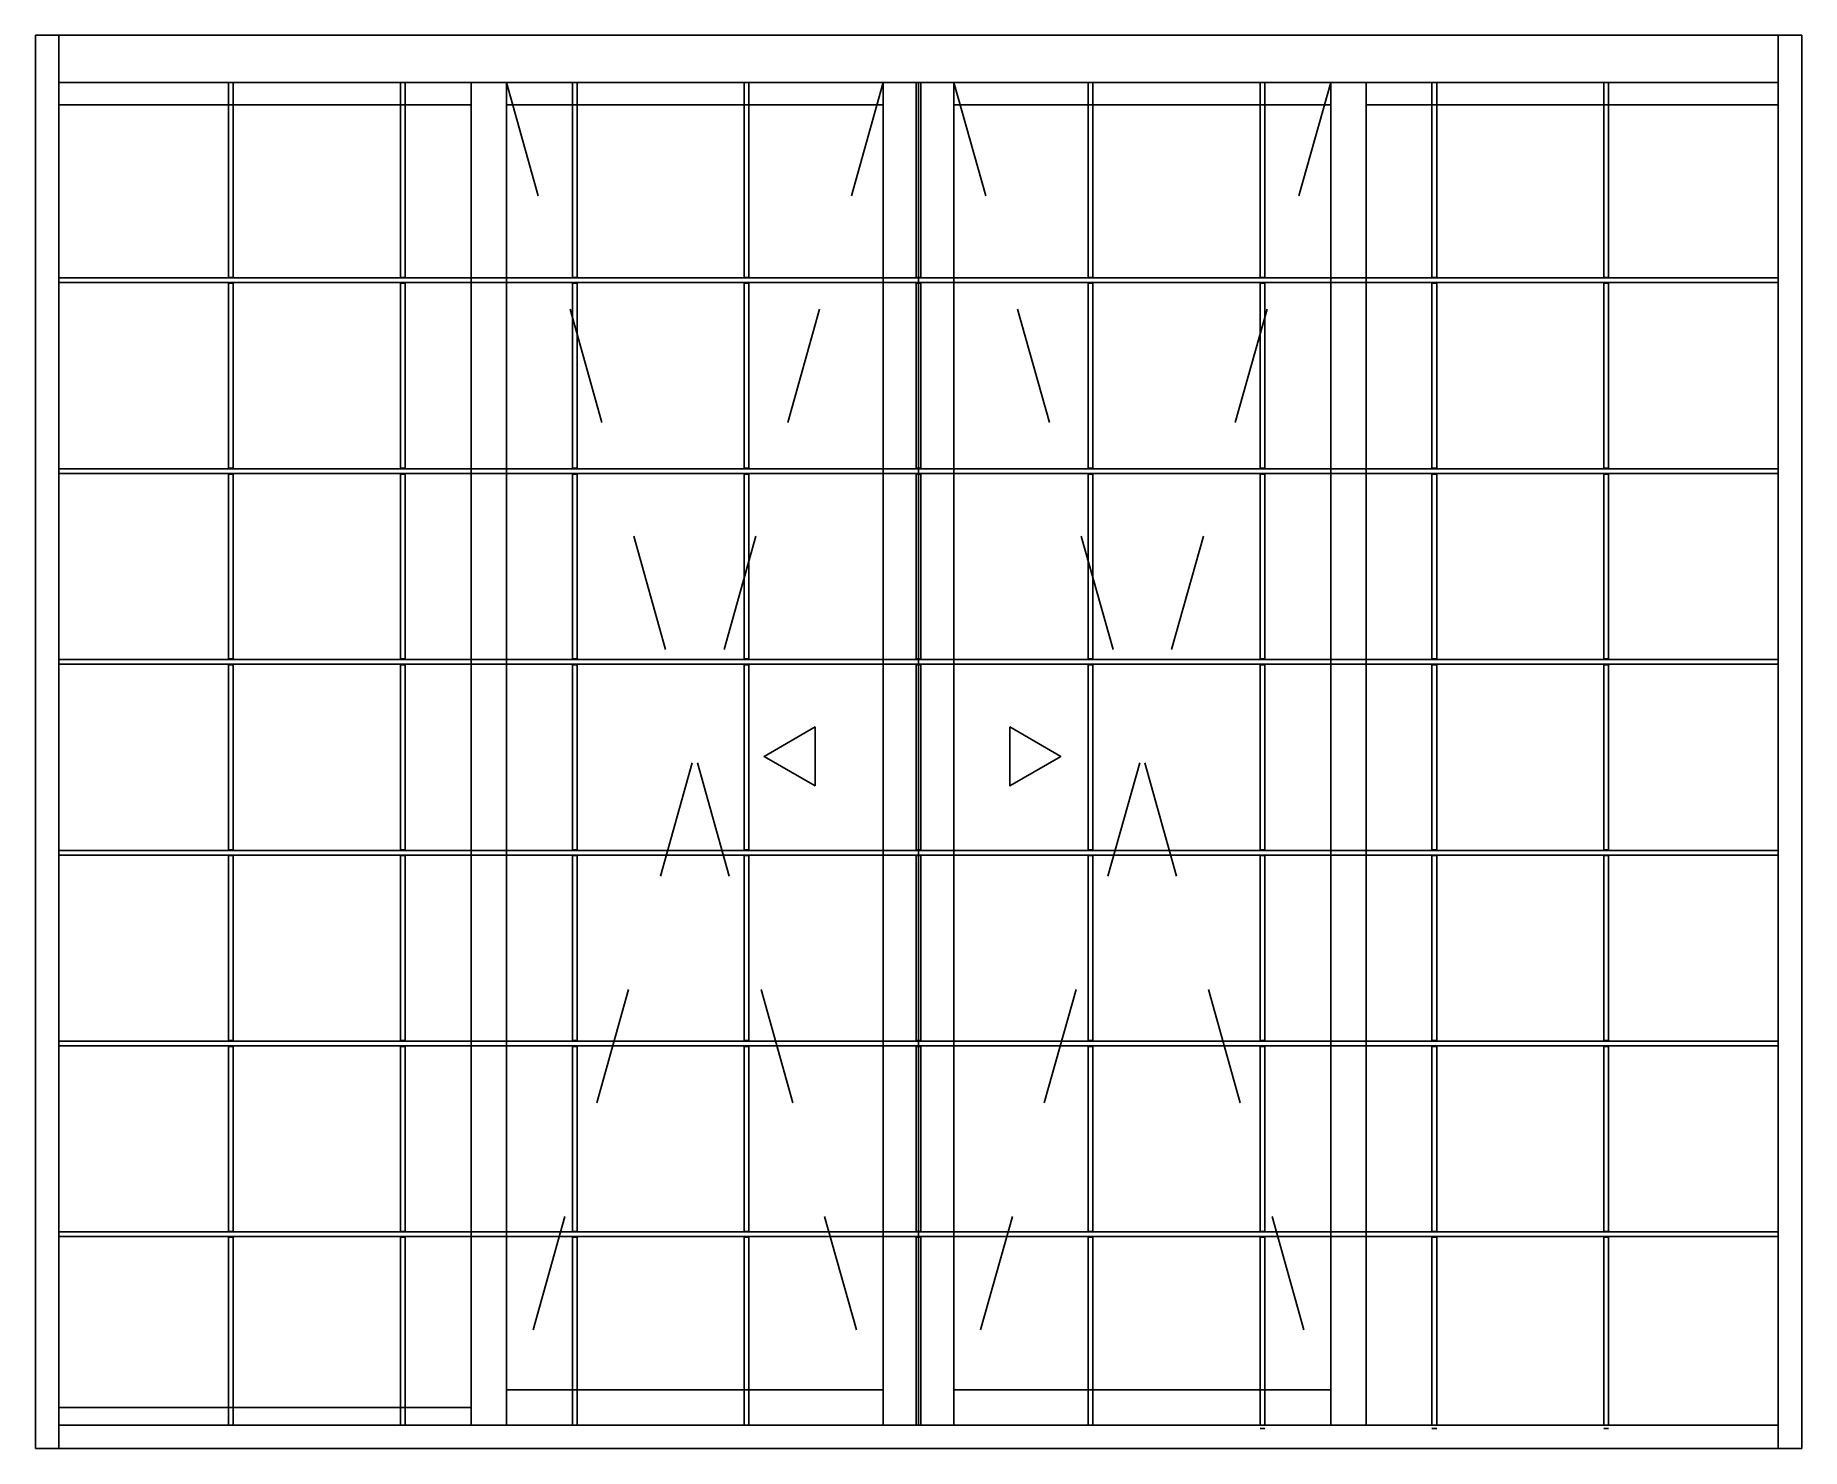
# Model space of a CAD drawing. Header units: millimetres. Extents: x 232.13 to 233.63, y 1284.91 to 1286.11.
import ezdxf

# ---------------------------------------------------------------- set-up
doc = ezdxf.new("R2010")
doc.units = ezdxf.units.MM
doc.header["$LTSCALE"] = 0.5
doc.linetypes.add('HIDDEN2', pattern=[0.1875, 0.125, -0.0625])
doc.layers.add('Gravia_Janelas', color=1, linetype='Continuous')
doc.layers.add('Gravia_Janelas_hidden2', color=1, linetype='HIDDEN2')

msp = doc.modelspace()

# ---------------------------------------------------------------- linework, layer by layer
at = {"layer": 'Gravia_Janelas', "color": 2}
for p, q in [((232.1265, 1286.1122), (232.1265, 1284.9122)), ((233.6265, 1286.1122), (232.1265, 1286.1122)), ((233.6265, 1284.9122), (233.6265, 1286.1122)), ((232.1265, 1284.9122), (233.6265, 1284.9122))]:
    msp.add_line(p, q, dxfattribs=at)
at = {"layer": 'Gravia_Janelas'}
for p, q in [((232.1465, 1286.1122), (232.1465, 1284.9122)), ((233.6065, 1284.9122), (233.6065, 1286.1122)), ((233.6065, 1286.0722), (232.1465, 1286.0722)), ((233.6065, 1286.0722), (232.1465, 1286.0722)), ((232.1465, 1285.9062), (232.1465, 1286.0722)), ((232.2905, 1285.9067), (232.2905, 1286.0722)), ((232.2945, 1286.0722), (232.2905, 1286.0722)), ((232.2945, 1285.9067), (232.2945, 1286.0722)), ((232.4365, 1285.9067), (232.4365, 1286.0722)), ((232.4405, 1286.0722), (232.4365, 1286.0722)), ((232.4405, 1285.9067), (232.4405, 1286.0722)), ((232.4965, 1286.0722), (232.4965, 1284.9322)), ((232.5265, 1286.0722), (232.5265, 1284.9322)), ((232.5825, 1285.9067), (232.5825, 1286.0722)), ((232.5865, 1286.0722), (232.5825, 1286.0722)), ((232.5865, 1285.9067), (232.5865, 1286.0722)), ((232.7285, 1285.9067), (232.7285, 1286.0722)), ((232.7325, 1286.0722), (232.7285, 1286.0722)), ((232.7325, 1285.9067), (232.7325, 1286.0722)), ((232.8465, 1286.0722), (232.8465, 1284.9322)), ((232.8745, 1285.9067), (232.8745, 1286.0722)), ((232.8785, 1286.0722), (232.8745, 1286.0722)), ((232.8765, 1286.0722), (232.8765, 1284.9322)), ((232.8785, 1285.9067), (232.8785, 1286.0722)), ((232.9065, 1286.0722), (232.9065, 1284.9322)), ((233.0205, 1285.9067), (233.0205, 1286.0722)), ((233.0245, 1286.0722), (233.0205, 1286.0722)), ((233.0245, 1285.9067), (233.0245, 1286.0722)), ((233.1665, 1285.9067), (233.1665, 1286.0722)), ((233.1705, 1286.0722), (233.1665, 1286.0722)), ((233.1705, 1285.9067), (233.1705, 1286.0722)), ((233.2265, 1286.0722), (233.2265, 1284.9322)), ((233.2565, 1286.0722), (233.2565, 1284.9322)), ((233.3125, 1285.9067), (233.3125, 1286.0722)), ((233.3165, 1286.0722), (233.3125, 1286.0722)), ((233.3165, 1285.9067), (233.3165, 1286.0722)), ((233.4585, 1285.9067), (233.4585, 1286.0722)), ((233.4625, 1286.0722), (233.4585, 1286.0722)), ((233.4625, 1285.9067), (233.4625, 1286.0722)), ((232.4965, 1286.0533), (232.1465, 1286.0533)), ((232.8465, 1286.0533), (232.5265, 1286.0533)), ((233.2265, 1286.0533), (232.9065, 1286.0533)), ((233.6065, 1286.0533), (233.2565, 1286.0533)), ((232.1465, 1285.9062), (233.6065, 1285.9062)), ((232.1465, 1285.9062), (232.1465, 1285.9022)), ((232.2905, 1285.9067), (232.2945, 1285.9067)), ((232.2905, 1285.9062), (232.2905, 1285.9067)), ((232.2945, 1285.9067), (232.2945, 1285.9062)), ((232.4365, 1285.9067), (232.4405, 1285.9067)), ((232.4365, 1285.9062), (232.4365, 1285.9067)), ((232.4405, 1285.9067), (232.4405, 1285.9062)), ((232.5825, 1285.9067), (232.5865, 1285.9067)), ((232.5825, 1285.9062), (232.5825, 1285.9067)), ((232.5865, 1285.9067), (232.5865, 1285.9062)), ((232.7285, 1285.9067), (232.7325, 1285.9067)), ((232.7285, 1285.9062), (232.7285, 1285.9067)), ((232.7325, 1285.9067), (232.7325, 1285.9062)), ((232.8745, 1285.9067), (232.8785, 1285.9067)), ((232.8745, 1285.9062), (232.8745, 1285.9067)), ((232.8785, 1285.9067), (232.8785, 1285.9062)), ((233.0205, 1285.9067), (233.0245, 1285.9067)), ((233.0205, 1285.9062), (233.0205, 1285.9067)), ((233.0245, 1285.9067), (233.0245, 1285.9062)), ((233.1665, 1285.9067), (233.1705, 1285.9067)), ((233.1665, 1285.9062), (233.1665, 1285.9067)), ((233.1705, 1285.9067), (233.1705, 1285.9062)), ((233.3125, 1285.9067), (233.3165, 1285.9067)), ((233.3125, 1285.9062), (233.3125, 1285.9067)), ((233.3165, 1285.9067), (233.3165, 1285.9062)), ((233.4585, 1285.9067), (233.4625, 1285.9067)), ((233.4585, 1285.9062), (233.4585, 1285.9067)), ((233.4625, 1285.9067), (233.4625, 1285.9062)), ((233.6065, 1285.9022), (233.6065, 1285.9062)), ((233.6065, 1285.9022), (232.1465, 1285.9022)), ((232.2905, 1285.9017), (232.2905, 1285.9022)), ((232.2945, 1285.9017), (232.2905, 1285.9017)), ((232.2905, 1285.7447), (232.2905, 1285.9017)), ((232.2945, 1285.9022), (232.2945, 1285.9017)), ((232.2945, 1285.7447), (232.2945, 1285.9017)), ((232.4365, 1285.9017), (232.4365, 1285.9022)), ((232.4405, 1285.9017), (232.4365, 1285.9017)), ((232.4365, 1285.7447), (232.4365, 1285.9017)), ((232.4405, 1285.9022), (232.4405, 1285.9017)), ((232.4405, 1285.7447), (232.4405, 1285.9017)), ((232.5825, 1285.9017), (232.5825, 1285.9022)), ((232.5865, 1285.9017), (232.5825, 1285.9017)), ((232.5825, 1285.7447), (232.5825, 1285.9017)), ((232.5865, 1285.9022), (232.5865, 1285.9017)), ((232.5865, 1285.7447), (232.5865, 1285.9017)), ((232.7285, 1285.9017), (232.7285, 1285.9022)), ((232.7325, 1285.9017), (232.7285, 1285.9017)), ((232.7285, 1285.7447), (232.7285, 1285.9017)), ((232.7325, 1285.9022), (232.7325, 1285.9017)), ((232.7325, 1285.7447), (232.7325, 1285.9017)), ((232.8745, 1285.9017), (232.8745, 1285.9022)), ((232.8785, 1285.9017), (232.8745, 1285.9017)), ((232.8745, 1285.7447), (232.8745, 1285.9017)), ((232.8785, 1285.9022), (232.8785, 1285.9017)), ((232.8785, 1285.7447), (232.8785, 1285.9017)), ((233.0205, 1285.9017), (233.0205, 1285.9022)), ((233.0245, 1285.9017), (233.0205, 1285.9017)), ((233.0205, 1285.7447), (233.0205, 1285.9017)), ((233.0245, 1285.9022), (233.0245, 1285.9017)), ((233.0245, 1285.7447), (233.0245, 1285.9017)), ((233.1665, 1285.9017), (233.1665, 1285.9022)), ((233.1705, 1285.9017), (233.1665, 1285.9017)), ((233.1665, 1285.7447), (233.1665, 1285.9017)), ((233.1705, 1285.9022), (233.1705, 1285.9017)), ((233.1705, 1285.7447), (233.1705, 1285.9017)), ((233.3125, 1285.9017), (233.3125, 1285.9022)), ((233.3165, 1285.9017), (233.3125, 1285.9017)), ((233.3125, 1285.7447), (233.3125, 1285.9017)), ((233.3165, 1285.9022), (233.3165, 1285.9017)), ((233.3165, 1285.7447), (233.3165, 1285.9017)), ((233.4585, 1285.9017), (233.4585, 1285.9022)), ((233.4625, 1285.9017), (233.4585, 1285.9017)), ((233.4585, 1285.7447), (233.4585, 1285.9017)), ((233.4625, 1285.9022), (233.4625, 1285.9017)), ((233.4625, 1285.7447), (233.4625, 1285.9017)), ((232.1465, 1285.7442), (233.6065, 1285.7442)), ((232.1465, 1285.7442), (232.1465, 1285.7402)), ((233.6065, 1285.7402), (232.1465, 1285.7402)), ((232.2905, 1285.7447), (232.2945, 1285.7447)), ((232.2905, 1285.7442), (232.2905, 1285.7447)), ((232.2905, 1285.7397), (232.2905, 1285.7402)), ((232.2945, 1285.7447), (232.2945, 1285.7442)), ((232.2945, 1285.7402), (232.2945, 1285.7397)), ((232.4365, 1285.7447), (232.4405, 1285.7447)), ((232.4365, 1285.7442), (232.4365, 1285.7447)), ((232.4365, 1285.7397), (232.4365, 1285.7402)), ((232.4405, 1285.7447), (232.4405, 1285.7442)), ((232.4405, 1285.7402), (232.4405, 1285.7397)), ((232.5825, 1285.7447), (232.5865, 1285.7447)), ((232.5825, 1285.7442), (232.5825, 1285.7447)), ((232.5825, 1285.7397), (232.5825, 1285.7402)), ((232.5865, 1285.7447), (232.5865, 1285.7442)), ((232.5865, 1285.7402), (232.5865, 1285.7397)), ((232.7285, 1285.7447), (232.7325, 1285.7447)), ((232.7285, 1285.7442), (232.7285, 1285.7447)), ((232.7285, 1285.7397), (232.7285, 1285.7402)), ((232.7325, 1285.7447), (232.7325, 1285.7442)), ((232.7325, 1285.7402), (232.7325, 1285.7397)), ((232.8745, 1285.7447), (232.8785, 1285.7447)), ((232.8745, 1285.7442), (232.8745, 1285.7447)), ((232.8745, 1285.7397), (232.8745, 1285.7402)), ((232.8785, 1285.7447), (232.8785, 1285.7442)), ((232.8785, 1285.7402), (232.8785, 1285.7397)), ((233.0205, 1285.7447), (233.0245, 1285.7447)), ((233.0205, 1285.7442), (233.0205, 1285.7447)), ((233.0205, 1285.7397), (233.0205, 1285.7402)), ((233.0245, 1285.7447), (233.0245, 1285.7442)), ((233.0245, 1285.7402), (233.0245, 1285.7397)), ((233.1665, 1285.7447), (233.1705, 1285.7447)), ((233.1665, 1285.7442), (233.1665, 1285.7447)), ((233.1665, 1285.7397), (233.1665, 1285.7402)), ((233.1705, 1285.7447), (233.1705, 1285.7442)), ((233.1705, 1285.7402), (233.1705, 1285.7397)), ((233.3125, 1285.7447), (233.3165, 1285.7447)), ((233.3125, 1285.7442), (233.3125, 1285.7447)), ((233.3125, 1285.7397), (233.3125, 1285.7402)), ((233.3165, 1285.7447), (233.3165, 1285.7442)), ((233.3165, 1285.7402), (233.3165, 1285.7397)), ((233.4585, 1285.7447), (233.4625, 1285.7447)), ((233.4585, 1285.7442), (233.4585, 1285.7447)), ((233.4585, 1285.7397), (233.4585, 1285.7402)), ((233.4625, 1285.7447), (233.4625, 1285.7442)), ((233.4625, 1285.7402), (233.4625, 1285.7397)), ((233.6065, 1285.7402), (233.6065, 1285.7442)), ((232.2945, 1285.7397), (232.2905, 1285.7397)), ((232.2905, 1285.5827), (232.2905, 1285.7397)), ((232.2945, 1285.5827), (232.2945, 1285.7397)), ((232.4405, 1285.7397), (232.4365, 1285.7397)), ((232.4365, 1285.5827), (232.4365, 1285.7397)), ((232.4405, 1285.5827), (232.4405, 1285.7397)), ((232.5865, 1285.7397), (232.5825, 1285.7397)), ((232.5825, 1285.5827), (232.5825, 1285.7397)), ((232.5865, 1285.5827), (232.5865, 1285.7397)), ((232.7325, 1285.7397), (232.7285, 1285.7397)), ((232.7285, 1285.5827), (232.7285, 1285.7397)), ((232.7325, 1285.5827), (232.7325, 1285.7397)), ((232.8785, 1285.7397), (232.8745, 1285.7397)), ((232.8745, 1285.5827), (232.8745, 1285.7397)), ((232.8785, 1285.5827), (232.8785, 1285.7397)), ((233.0245, 1285.7397), (233.0205, 1285.7397)), ((233.0205, 1285.5827), (233.0205, 1285.7397)), ((233.0245, 1285.5827), (233.0245, 1285.7397)), ((233.1705, 1285.7397), (233.1665, 1285.7397)), ((233.1665, 1285.5827), (233.1665, 1285.7397)), ((233.1705, 1285.5827), (233.1705, 1285.7397)), ((233.3165, 1285.7397), (233.3125, 1285.7397)), ((233.3125, 1285.5827), (233.3125, 1285.7397)), ((233.3165, 1285.5827), (233.3165, 1285.7397)), ((233.4625, 1285.7397), (233.4585, 1285.7397)), ((233.4585, 1285.5827), (233.4585, 1285.7397)), ((233.4625, 1285.5827), (233.4625, 1285.7397)), ((232.1465, 1285.5822), (233.6065, 1285.5822)), ((232.1465, 1285.5822), (232.1465, 1285.5782)), ((233.6065, 1285.5782), (232.1465, 1285.5782)), ((232.2905, 1285.5827), (232.2945, 1285.5827)), ((232.2905, 1285.5822), (232.2905, 1285.5827)), ((232.2905, 1285.5777), (232.2905, 1285.5782)), ((232.2945, 1285.5777), (232.2905, 1285.5777)), ((232.2905, 1285.4207), (232.2905, 1285.5777)), ((232.2945, 1285.5827), (232.2945, 1285.5822)), ((232.2945, 1285.5782), (232.2945, 1285.5777)), ((232.2945, 1285.4207), (232.2945, 1285.5777)), ((232.4365, 1285.5827), (232.4405, 1285.5827)), ((232.4365, 1285.5822), (232.4365, 1285.5827)), ((232.4365, 1285.5777), (232.4365, 1285.5782)), ((232.4405, 1285.5777), (232.4365, 1285.5777)), ((232.4365, 1285.4207), (232.4365, 1285.5777)), ((232.4405, 1285.5827), (232.4405, 1285.5822)), ((232.4405, 1285.5782), (232.4405, 1285.5777)), ((232.4405, 1285.4207), (232.4405, 1285.5777)), ((232.5825, 1285.5827), (232.5865, 1285.5827)), ((232.5825, 1285.5822), (232.5825, 1285.5827)), ((232.5825, 1285.5777), (232.5825, 1285.5782)), ((232.5865, 1285.5777), (232.5825, 1285.5777)), ((232.5825, 1285.4207), (232.5825, 1285.5777)), ((232.5865, 1285.5827), (232.5865, 1285.5822)), ((232.5865, 1285.5782), (232.5865, 1285.5777)), ((232.5865, 1285.4207), (232.5865, 1285.5777)), ((232.7285, 1285.5827), (232.7325, 1285.5827)), ((232.7285, 1285.5822), (232.7285, 1285.5827)), ((232.7285, 1285.5777), (232.7285, 1285.5782)), ((232.7325, 1285.5777), (232.7285, 1285.5777)), ((232.7285, 1285.4207), (232.7285, 1285.5777)), ((232.7325, 1285.5827), (232.7325, 1285.5822)), ((232.7325, 1285.5782), (232.7325, 1285.5777)), ((232.7325, 1285.4207), (232.7325, 1285.5777)), ((232.8745, 1285.5827), (232.8785, 1285.5827)), ((232.8745, 1285.5822), (232.8745, 1285.5827)), ((232.8745, 1285.5777), (232.8745, 1285.5782)), ((232.8785, 1285.5777), (232.8745, 1285.5777)), ((232.8745, 1285.4207), (232.8745, 1285.5777)), ((232.8785, 1285.5827), (232.8785, 1285.5822)), ((232.8785, 1285.5782), (232.8785, 1285.5777)), ((232.8785, 1285.4207), (232.8785, 1285.5777)), ((233.0205, 1285.5827), (233.0245, 1285.5827)), ((233.0205, 1285.5822), (233.0205, 1285.5827)), ((233.0205, 1285.5777), (233.0205, 1285.5782)), ((233.0245, 1285.5777), (233.0205, 1285.5777)), ((233.0205, 1285.4207), (233.0205, 1285.5777)), ((233.0245, 1285.5827), (233.0245, 1285.5822)), ((233.0245, 1285.5782), (233.0245, 1285.5777)), ((233.0245, 1285.4207), (233.0245, 1285.5777)), ((233.1665, 1285.5827), (233.1705, 1285.5827)), ((233.1665, 1285.5822), (233.1665, 1285.5827)), ((233.1665, 1285.5777), (233.1665, 1285.5782)), ((233.1705, 1285.5777), (233.1665, 1285.5777)), ((233.1665, 1285.4207), (233.1665, 1285.5777)), ((233.1705, 1285.5827), (233.1705, 1285.5822)), ((233.1705, 1285.5782), (233.1705, 1285.5777)), ((233.1705, 1285.4207), (233.1705, 1285.5777)), ((233.3125, 1285.5827), (233.3165, 1285.5827)), ((233.3125, 1285.5822), (233.3125, 1285.5827)), ((233.3125, 1285.5777), (233.3125, 1285.5782)), ((233.3165, 1285.5777), (233.3125, 1285.5777)), ((233.3125, 1285.4207), (233.3125, 1285.5777)), ((233.3165, 1285.5827), (233.3165, 1285.5822)), ((233.3165, 1285.5782), (233.3165, 1285.5777)), ((233.3165, 1285.4207), (233.3165, 1285.5777)), ((233.4585, 1285.5827), (233.4625, 1285.5827)), ((233.4585, 1285.5822), (233.4585, 1285.5827)), ((233.4585, 1285.5777), (233.4585, 1285.5782)), ((233.4625, 1285.5777), (233.4585, 1285.5777)), ((233.4585, 1285.4207), (233.4585, 1285.5777)), ((233.4625, 1285.5827), (233.4625, 1285.5822)), ((233.4625, 1285.5782), (233.4625, 1285.5777)), ((233.4625, 1285.4207), (233.4625, 1285.5777)), ((233.6065, 1285.5782), (233.6065, 1285.5822)), ((232.1465, 1285.4202), (233.6065, 1285.4202)), ((232.1465, 1285.4202), (232.1465, 1285.4162)), ((233.6065, 1285.4162), (232.1465, 1285.4162)), ((232.2905, 1285.4207), (232.2945, 1285.4207)), ((232.2905, 1285.4202), (232.2905, 1285.4207)), ((232.2905, 1285.4157), (232.2905, 1285.4162)), ((232.2905, 1285.2587), (232.2905, 1285.4157)), ((232.2945, 1285.4157), (232.2905, 1285.4157)), ((232.2945, 1285.4207), (232.2945, 1285.4202)), ((232.2945, 1285.4162), (232.2945, 1285.4157)), ((232.2945, 1285.2587), (232.2945, 1285.4157)), ((232.4365, 1285.4207), (232.4405, 1285.4207)), ((232.4365, 1285.4202), (232.4365, 1285.4207)), ((232.4365, 1285.4157), (232.4365, 1285.4162)), ((232.4365, 1285.2587), (232.4365, 1285.4157)), ((232.4405, 1285.4157), (232.4365, 1285.4157)), ((232.4405, 1285.4207), (232.4405, 1285.4202)), ((232.4405, 1285.4162), (232.4405, 1285.4157)), ((232.4405, 1285.2587), (232.4405, 1285.4157)), ((232.5825, 1285.4207), (232.5865, 1285.4207)), ((232.5825, 1285.4202), (232.5825, 1285.4207)), ((232.5825, 1285.4157), (232.5825, 1285.4162)), ((232.5825, 1285.2587), (232.5825, 1285.4157)), ((232.5865, 1285.4157), (232.5825, 1285.4157)), ((232.5865, 1285.4207), (232.5865, 1285.4202)), ((232.5865, 1285.4162), (232.5865, 1285.4157)), ((232.5865, 1285.2587), (232.5865, 1285.4157)), ((232.7285, 1285.4207), (232.7325, 1285.4207)), ((232.7285, 1285.4202), (232.7285, 1285.4207)), ((232.7285, 1285.4157), (232.7285, 1285.4162)), ((232.7285, 1285.2587), (232.7285, 1285.4157)), ((232.7325, 1285.4157), (232.7285, 1285.4157)), ((232.7325, 1285.4207), (232.7325, 1285.4202)), ((232.7325, 1285.4162), (232.7325, 1285.4157)), ((232.7325, 1285.2587), (232.7325, 1285.4157)), ((232.8745, 1285.4207), (232.8785, 1285.4207)), ((232.8745, 1285.4202), (232.8745, 1285.4207)), ((232.8745, 1285.4157), (232.8745, 1285.4162)), ((232.8745, 1285.2587), (232.8745, 1285.4157)), ((232.8785, 1285.4157), (232.8745, 1285.4157)), ((232.8785, 1285.4207), (232.8785, 1285.4202)), ((232.8785, 1285.4162), (232.8785, 1285.4157)), ((232.8785, 1285.2587), (232.8785, 1285.4157)), ((233.0205, 1285.4207), (233.0245, 1285.4207)), ((233.0205, 1285.4202), (233.0205, 1285.4207)), ((233.0205, 1285.4157), (233.0205, 1285.4162)), ((233.0205, 1285.2587), (233.0205, 1285.4157)), ((233.0245, 1285.4157), (233.0205, 1285.4157)), ((233.0245, 1285.4207), (233.0245, 1285.4202)), ((233.0245, 1285.4162), (233.0245, 1285.4157)), ((233.0245, 1285.2587), (233.0245, 1285.4157)), ((233.1665, 1285.4207), (233.1705, 1285.4207)), ((233.1665, 1285.4202), (233.1665, 1285.4207)), ((233.1665, 1285.4157), (233.1665, 1285.4162)), ((233.1665, 1285.2587), (233.1665, 1285.4157)), ((233.1705, 1285.4157), (233.1665, 1285.4157)), ((233.1705, 1285.4207), (233.1705, 1285.4202)), ((233.1705, 1285.4162), (233.1705, 1285.4157)), ((233.1705, 1285.2587), (233.1705, 1285.4157)), ((233.3125, 1285.4207), (233.3165, 1285.4207)), ((233.3125, 1285.4202), (233.3125, 1285.4207)), ((233.3125, 1285.4157), (233.3125, 1285.4162)), ((233.3125, 1285.2587), (233.3125, 1285.4157)), ((233.3165, 1285.4157), (233.3125, 1285.4157)), ((233.3165, 1285.4207), (233.3165, 1285.4202)), ((233.3165, 1285.4162), (233.3165, 1285.4157)), ((233.3165, 1285.2587), (233.3165, 1285.4157)), ((233.4585, 1285.4207), (233.4625, 1285.4207)), ((233.4585, 1285.4202), (233.4585, 1285.4207)), ((233.4585, 1285.4157), (233.4585, 1285.4162)), ((233.4585, 1285.2587), (233.4585, 1285.4157)), ((233.4625, 1285.4157), (233.4585, 1285.4157)), ((233.4625, 1285.4207), (233.4625, 1285.4202)), ((233.4625, 1285.4162), (233.4625, 1285.4157)), ((233.4625, 1285.2587), (233.4625, 1285.4157)), ((233.6065, 1285.4162), (233.6065, 1285.4202)), ((232.1465, 1285.2582), (233.6065, 1285.2582)), ((232.1465, 1285.2582), (232.1465, 1285.2542)), ((233.6065, 1285.2542), (232.1465, 1285.2542)), ((232.2905, 1285.2582), (232.2905, 1285.2587)), ((232.2905, 1285.2587), (232.2945, 1285.2587)), ((232.2905, 1285.2537), (232.2905, 1285.2542)), ((232.2905, 1285.0967), (232.2905, 1285.2537)), ((232.2945, 1285.2537), (232.2905, 1285.2537)), ((232.2945, 1285.2587), (232.2945, 1285.2582)), ((232.2945, 1285.2542), (232.2945, 1285.2537)), ((232.2945, 1285.0967), (232.2945, 1285.2537)), ((232.4365, 1285.2582), (232.4365, 1285.2587)), ((232.4365, 1285.2587), (232.4405, 1285.2587)), ((232.4365, 1285.2537), (232.4365, 1285.2542)), ((232.4365, 1285.0967), (232.4365, 1285.2537)), ((232.4405, 1285.2537), (232.4365, 1285.2537)), ((232.4405, 1285.2587), (232.4405, 1285.2582)), ((232.4405, 1285.2542), (232.4405, 1285.2537)), ((232.4405, 1285.0967), (232.4405, 1285.2537)), ((232.5825, 1285.2582), (232.5825, 1285.2587)), ((232.5825, 1285.2587), (232.5865, 1285.2587)), ((232.5825, 1285.2537), (232.5825, 1285.2542)), ((232.5825, 1285.0967), (232.5825, 1285.2537)), ((232.5865, 1285.2537), (232.5825, 1285.2537)), ((232.5865, 1285.2587), (232.5865, 1285.2582)), ((232.5865, 1285.2542), (232.5865, 1285.2537)), ((232.5865, 1285.0967), (232.5865, 1285.2537)), ((232.7285, 1285.2582), (232.7285, 1285.2587)), ((232.7285, 1285.2587), (232.7325, 1285.2587)), ((232.7285, 1285.2537), (232.7285, 1285.2542)), ((232.7285, 1285.0967), (232.7285, 1285.2537)), ((232.7325, 1285.2537), (232.7285, 1285.2537)), ((232.7325, 1285.2587), (232.7325, 1285.2582)), ((232.7325, 1285.2542), (232.7325, 1285.2537)), ((232.7325, 1285.0967), (232.7325, 1285.2537)), ((232.8745, 1285.2582), (232.8745, 1285.2587)), ((232.8745, 1285.2587), (232.8785, 1285.2587)), ((232.8745, 1285.2537), (232.8745, 1285.2542)), ((232.8745, 1285.0967), (232.8745, 1285.2537)), ((232.8785, 1285.2537), (232.8745, 1285.2537)), ((232.8785, 1285.2587), (232.8785, 1285.2582)), ((232.8785, 1285.2542), (232.8785, 1285.2537)), ((232.8785, 1285.0967), (232.8785, 1285.2537)), ((233.0205, 1285.2582), (233.0205, 1285.2587)), ((233.0205, 1285.2587), (233.0245, 1285.2587)), ((233.0205, 1285.2537), (233.0205, 1285.2542)), ((233.0205, 1285.0967), (233.0205, 1285.2537)), ((233.0245, 1285.2537), (233.0205, 1285.2537)), ((233.0245, 1285.2587), (233.0245, 1285.2582)), ((233.0245, 1285.2542), (233.0245, 1285.2537)), ((233.0245, 1285.0967), (233.0245, 1285.2537)), ((233.1665, 1285.2582), (233.1665, 1285.2587)), ((233.1665, 1285.2587), (233.1705, 1285.2587)), ((233.1665, 1285.2537), (233.1665, 1285.2542)), ((233.1665, 1285.0967), (233.1665, 1285.2537)), ((233.1705, 1285.2537), (233.1665, 1285.2537)), ((233.1705, 1285.2587), (233.1705, 1285.2582)), ((233.1705, 1285.2542), (233.1705, 1285.2537)), ((233.1705, 1285.0967), (233.1705, 1285.2537)), ((233.3125, 1285.2582), (233.3125, 1285.2587)), ((233.3125, 1285.2587), (233.3165, 1285.2587)), ((233.3125, 1285.2537), (233.3125, 1285.2542)), ((233.3125, 1285.0967), (233.3125, 1285.2537)), ((233.3165, 1285.2537), (233.3125, 1285.2537)), ((233.3165, 1285.2587), (233.3165, 1285.2582)), ((233.3165, 1285.2542), (233.3165, 1285.2537)), ((233.3165, 1285.0967), (233.3165, 1285.2537)), ((233.4585, 1285.2582), (233.4585, 1285.2587)), ((233.4585, 1285.2587), (233.4625, 1285.2587)), ((233.4585, 1285.2537), (233.4585, 1285.2542)), ((233.4585, 1285.0967), (233.4585, 1285.2537)), ((233.4625, 1285.2537), (233.4585, 1285.2537)), ((233.4625, 1285.2587), (233.4625, 1285.2582)), ((233.4625, 1285.2542), (233.4625, 1285.2537)), ((233.4625, 1285.0967), (233.4625, 1285.2537)), ((233.6065, 1285.2542), (233.6065, 1285.2582)), ((232.1465, 1285.0962), (233.6065, 1285.0962)), ((232.1465, 1285.0962), (232.1465, 1285.0922)), ((232.2905, 1285.0962), (232.2905, 1285.0967)), ((232.2905, 1285.0967), (232.2945, 1285.0967)), ((232.2945, 1285.0967), (232.2945, 1285.0962)), ((232.4365, 1285.0962), (232.4365, 1285.0967)), ((232.4365, 1285.0967), (232.4405, 1285.0967)), ((232.4405, 1285.0967), (232.4405, 1285.0962)), ((232.5825, 1285.0962), (232.5825, 1285.0967)), ((232.5825, 1285.0967), (232.5865, 1285.0967)), ((232.5865, 1285.0967), (232.5865, 1285.0962)), ((232.7285, 1285.0962), (232.7285, 1285.0967)), ((232.7285, 1285.0967), (232.7325, 1285.0967)), ((232.7325, 1285.0967), (232.7325, 1285.0962)), ((232.8745, 1285.0962), (232.8745, 1285.0967)), ((232.8745, 1285.0967), (232.8785, 1285.0967)), ((232.8785, 1285.0967), (232.8785, 1285.0962)), ((233.0205, 1285.0962), (233.0205, 1285.0967)), ((233.0205, 1285.0967), (233.0245, 1285.0967)), ((233.0245, 1285.0967), (233.0245, 1285.0962)), ((233.1665, 1285.0962), (233.1665, 1285.0967)), ((233.1665, 1285.0967), (233.1705, 1285.0967)), ((233.1705, 1285.0967), (233.1705, 1285.0962)), ((233.3125, 1285.0962), (233.3125, 1285.0967)), ((233.3125, 1285.0967), (233.3165, 1285.0967)), ((233.3165, 1285.0967), (233.3165, 1285.0962)), ((233.4585, 1285.0962), (233.4585, 1285.0967)), ((233.4585, 1285.0967), (233.4625, 1285.0967)), ((233.4625, 1285.0967), (233.4625, 1285.0962)), ((233.6065, 1285.0922), (233.6065, 1285.0962)), ((233.6065, 1285.0922), (232.1465, 1285.0922)), ((232.2905, 1285.0917), (232.2905, 1285.0922)), ((232.2905, 1284.9322), (232.2905, 1285.0917)), ((232.2945, 1285.0917), (232.2905, 1285.0917)), ((232.2945, 1285.0922), (232.2945, 1285.0917)), ((232.2945, 1284.9322), (232.2945, 1285.0917)), ((232.4365, 1285.0917), (232.4365, 1285.0922)), ((232.4365, 1284.9322), (232.4365, 1285.0917)), ((232.4405, 1285.0917), (232.4365, 1285.0917)), ((232.4405, 1285.0922), (232.4405, 1285.0917)), ((232.4405, 1284.9322), (232.4405, 1285.0917)), ((232.5825, 1285.0917), (232.5825, 1285.0922)), ((232.5825, 1284.9322), (232.5825, 1285.0917)), ((232.5865, 1285.0917), (232.5825, 1285.0917)), ((232.5865, 1285.0922), (232.5865, 1285.0917)), ((232.5865, 1284.9322), (232.5865, 1285.0917)), ((232.7285, 1285.0917), (232.7285, 1285.0922)), ((232.7285, 1284.9322), (232.7285, 1285.0917)), ((232.7325, 1285.0917), (232.7285, 1285.0917)), ((232.7325, 1285.0922), (232.7325, 1285.0917)), ((232.7325, 1284.9322), (232.7325, 1285.0917)), ((232.8745, 1285.0917), (232.8745, 1285.0922)), ((232.8745, 1284.9322), (232.8745, 1285.0917)), ((232.8785, 1285.0917), (232.8745, 1285.0917)), ((232.8785, 1285.0922), (232.8785, 1285.0917)), ((232.8785, 1284.9322), (232.8785, 1285.0917)), ((233.0205, 1285.0917), (233.0205, 1285.0922)), ((233.0205, 1284.9322), (233.0205, 1285.0917)), ((233.0245, 1285.0917), (233.0205, 1285.0917)), ((233.0245, 1285.0922), (233.0245, 1285.0917)), ((233.0245, 1284.9322), (233.0245, 1285.0917)), ((233.1665, 1285.0917), (233.1665, 1285.0922)), ((233.1665, 1284.9322), (233.1665, 1285.0917)), ((233.1705, 1285.0917), (233.1665, 1285.0917)), ((233.1705, 1285.0922), (233.1705, 1285.0917)), ((233.1705, 1284.9322), (233.1705, 1285.0917)), ((233.3125, 1285.0917), (233.3125, 1285.0922)), ((233.3125, 1284.9322), (233.3125, 1285.0917)), ((233.3165, 1285.0917), (233.3125, 1285.0917)), ((233.3165, 1285.0922), (233.3165, 1285.0917)), ((233.3165, 1284.9322), (233.3165, 1285.0917)), ((233.4585, 1285.0917), (233.4585, 1285.0922)), ((233.4585, 1284.9322), (233.4585, 1285.0917)), ((233.4625, 1285.0917), (233.4585, 1285.0917)), ((233.4625, 1285.0922), (233.4625, 1285.0917)), ((233.4625, 1284.9322), (233.4625, 1285.0917)), ((232.5265, 1284.9622), (232.8465, 1284.9622)), ((232.9065, 1284.9622), (233.2265, 1284.9622)), ((232.4965, 1284.9472), (232.1465, 1284.9472)), ((232.1465, 1284.9322), (233.6065, 1284.9322)), ((233.1665, 1284.9292), (233.1705, 1284.9292)), ((233.3125, 1284.9292), (233.3165, 1284.9292)), ((233.4585, 1284.9292), (233.4625, 1284.9292))]:
    msp.add_line(p, q, dxfattribs=at)
for points in [[(232.7886, 1285.525), (232.7886, 1285.475), (232.7453, 1285.5)], [(232.9539, 1285.525), (232.9539, 1285.475), (232.9972, 1285.5)]]:
    msp.add_lwpolyline(points, close=True, dxfattribs=at)
at = {"layer": 'Gravia_Janelas_hidden2'}
for p, q in [((232.8465, 1286.0722), (232.5265, 1284.9322)), ((232.5265, 1286.0722), (232.8465, 1284.9322)), ((233.2265, 1286.0722), (232.9065, 1284.9322)), ((232.9065, 1286.0722), (233.2265, 1284.9322))]:
    msp.add_line(p, q, dxfattribs=at)

doc.saveas('drawing.dxf')
